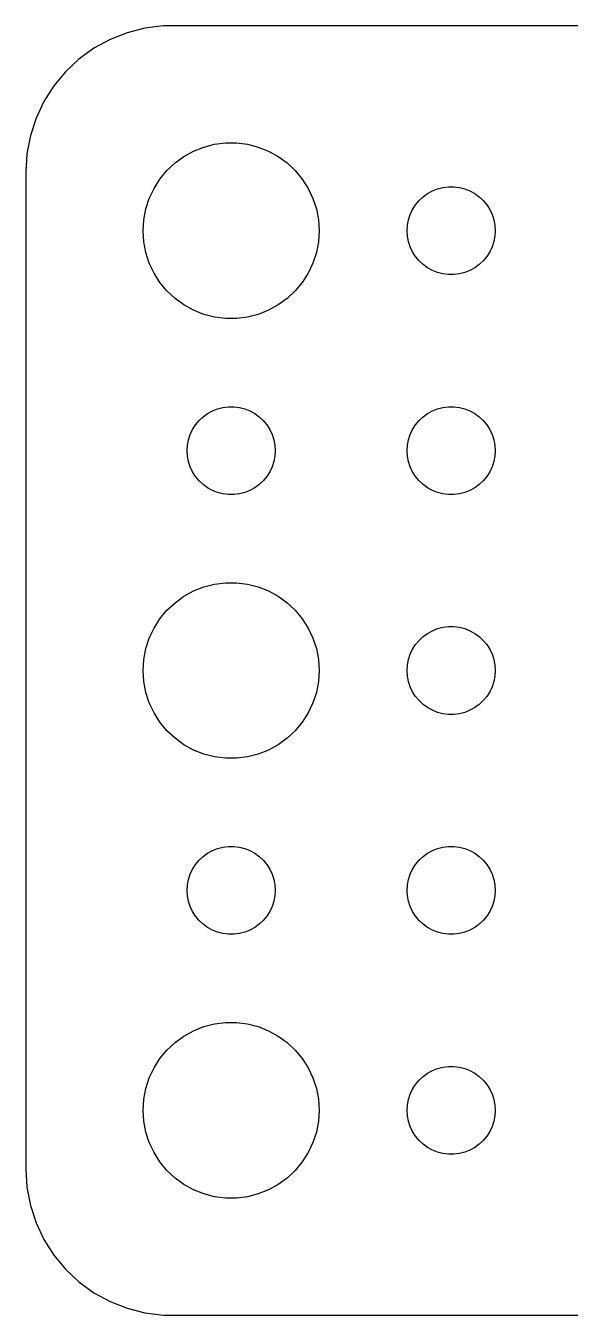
# Model space of a CAD drawing. Header units: metres. Extents: x -22 to 22, y 140 to 346.
# Drawn here: x -22 to -3.44, y 248.01 to 291.99 of the extents above; entities that cross this region are included whole.
import ezdxf

# ---------------------------------------------------------------- set-up
doc = ezdxf.new("R2010")
doc.units = ezdxf.units.M

msp = doc.modelspace()

# ---------------------------------------------------------------- linework, layer by layer
for p, q in [((-18.5451, 291.755), (-19.1289, 291.524)), ((-17.9369, 291.911), (-18.5451, 291.755)), ((-17.3139, 291.99), (-17.9369, 291.911)), ((17.3139, 291.99), (-17.3139, 291.99)), ((-19.6791, 291.222), (-20.1871, 290.853)), ((-19.1289, 291.524), (-19.6791, 291.222)), ((-20.1871, 290.853), (-20.6448, 290.423)), ((-20.6448, 290.423), (-21.0451, 289.939)), ((-21.0451, 289.939), (-21.3815, 289.409)), ((-21.3815, 289.409), (-21.6489, 288.841)), ((-21.6489, 288.841), (-21.8429, 288.243)), ((-21.8429, 288.243), (-21.9606, 287.627)), ((-16.6075, 287.533), (-16.2773, 287.714)), ((-16.2773, 287.714), (-15.927, 287.853)), ((-15.927, 287.853), (-15.5621, 287.947)), ((-15.5621, 287.947), (-15.1884, 287.994)), ((-15.1884, 287.994), (-14.8116, 287.994)), ((-14.8116, 287.994), (-14.4379, 287.947)), ((-14.4379, 287.947), (-14.0729, 287.853)), ((-14.0729, 287.853), (-13.7227, 287.714)), ((-13.7227, 287.714), (-13.3925, 287.533)), ((-21.9606, 287.627), (-22, 287)), ((-17.1869, 287.054), (-16.9123, 287.312)), ((-16.9123, 287.312), (-16.6075, 287.533)), ((-13.3925, 287.533), (-13.0877, 287.312)), ((-13.0877, 287.312), (-12.8131, 287.054)), ((-22, 287), (-22, 253)), ((-17.6289, 286.445), (-17.427, 286.763)), ((-17.427, 286.763), (-17.1869, 287.054)), ((-12.8131, 287.054), (-12.5729, 286.763)), ((-12.5729, 286.763), (-12.3711, 286.445)), ((-17.7893, 286.104), (-17.6289, 286.445)), ((-12.3711, 286.445), (-12.2107, 286.104)), ((-8.30373, 286.266), (-8.13866, 286.357)), ((-8.13866, 286.357), (-7.96352, 286.427)), ((-7.96352, 286.427), (-7.78107, 286.473)), ((-7.78107, 286.473), (-7.59418, 286.497)), ((-7.59418, 286.497), (-7.40581, 286.497)), ((-7.40581, 286.497), (-7.21892, 286.473)), ((-7.21892, 286.473), (-7.03647, 286.427)), ((-7.03647, 286.427), (-6.86133, 286.357)), ((-6.86133, 286.357), (-6.69626, 286.266)), ((-17.9057, 285.746), (-17.7893, 286.104)), ((-12.2107, 286.104), (-12.0942, 285.746)), ((-8.81445, 285.723), (-8.71352, 285.882)), ((-8.71352, 285.882), (-8.59344, 286.027)), ((-8.59344, 286.027), (-8.45613, 286.156)), ((-8.45613, 286.156), (-8.30373, 286.266)), ((-6.69626, 286.266), (-6.54385, 286.156)), ((-6.54385, 286.156), (-6.40654, 286.027)), ((-6.40654, 286.027), (-6.28647, 285.882)), ((-6.28647, 285.882), (-6.18553, 285.723)), ((-17.9763, 285.376), (-17.9057, 285.746)), ((-12.0942, 285.746), (-12.0237, 285.376)), ((-8.95287, 285.373), (-8.89465, 285.552)), ((-8.89465, 285.552), (-8.81445, 285.723)), ((-6.18553, 285.723), (-6.10533, 285.552)), ((-6.10533, 285.552), (-6.04712, 285.373)), ((-18, 285), (-17.9763, 285.376)), ((-17.9763, 284.624), (-18, 285)), ((-12.0237, 285.376), (-12, 285)), ((-12, 285), (-12.0237, 284.624)), ((-9, 285), (-8.98816, 285.188)), ((-8.98816, 284.812), (-9, 285)), ((-8.98816, 285.188), (-8.95287, 285.373)), ((-6.04712, 285.373), (-6.01183, 285.188)), ((-6.01183, 285.188), (-6, 285)), ((-6, 285), (-6.01183, 284.812)), ((-17.9057, 284.254), (-17.9763, 284.624)), ((-12.0237, 284.624), (-12.0942, 284.254)), ((-8.95287, 284.627), (-8.98816, 284.812)), ((-8.89465, 284.448), (-8.95287, 284.627)), ((-6.04712, 284.627), (-6.10533, 284.448)), ((-6.01183, 284.812), (-6.04712, 284.627)), ((-17.7893, 283.896), (-17.9057, 284.254)), ((-12.0942, 284.254), (-12.2107, 283.896)), ((-8.81445, 284.277), (-8.89465, 284.448)), ((-8.71352, 284.118), (-8.81445, 284.277)), ((-8.59344, 283.973), (-8.71352, 284.118)), ((-6.28647, 284.118), (-6.40654, 283.973)), ((-6.18553, 284.277), (-6.28647, 284.118)), ((-6.10533, 284.448), (-6.18553, 284.277)), ((-17.6289, 283.555), (-17.7893, 283.896)), ((-12.2107, 283.896), (-12.3711, 283.555)), ((-8.45613, 283.844), (-8.59344, 283.973)), ((-8.30373, 283.734), (-8.45613, 283.844)), ((-8.13866, 283.643), (-8.30373, 283.734)), ((-6.69626, 283.734), (-6.86133, 283.643)), ((-6.54385, 283.844), (-6.69626, 283.734)), ((-6.40654, 283.973), (-6.54385, 283.844)), ((-17.427, 283.237), (-17.6289, 283.555)), ((-17.1869, 282.946), (-17.427, 283.237)), ((-12.5729, 283.237), (-12.8131, 282.946)), ((-12.3711, 283.555), (-12.5729, 283.237)), ((-7.96352, 283.573), (-8.13866, 283.643)), ((-7.78107, 283.527), (-7.96352, 283.573)), ((-7.59418, 283.503), (-7.78107, 283.527)), ((-7.40581, 283.503), (-7.59418, 283.503)), ((-7.21892, 283.527), (-7.40581, 283.503)), ((-7.03647, 283.573), (-7.21892, 283.527)), ((-6.86133, 283.643), (-7.03647, 283.573)), ((-16.9123, 282.688), (-17.1869, 282.946)), ((-12.8131, 282.946), (-13.0877, 282.688)), ((-16.6075, 282.467), (-16.9123, 282.688)), ((-16.2773, 282.286), (-16.6075, 282.467)), ((-13.3925, 282.467), (-13.7227, 282.286)), ((-13.0877, 282.688), (-13.3925, 282.467)), ((-15.927, 282.147), (-16.2773, 282.286)), ((-15.5621, 282.053), (-15.927, 282.147)), ((-15.1884, 282.006), (-15.5621, 282.053)), ((-14.8116, 282.006), (-15.1884, 282.006)), ((-14.4379, 282.053), (-14.8116, 282.006)), ((-14.0729, 282.147), (-14.4379, 282.053)), ((-13.7227, 282.286), (-14.0729, 282.147)), ((-15.8037, 278.766), (-15.6387, 278.857)), ((-15.6387, 278.857), (-15.4635, 278.927)), ((-15.4635, 278.927), (-15.2811, 278.973)), ((-15.2811, 278.973), (-15.0942, 278.997)), ((-15.0942, 278.997), (-14.9058, 278.997)), ((-14.9058, 278.997), (-14.7189, 278.973)), ((-14.7189, 278.973), (-14.5365, 278.927)), ((-14.5365, 278.927), (-14.3613, 278.857)), ((-14.3613, 278.857), (-14.1963, 278.766)), ((-8.30373, 278.766), (-8.13866, 278.857)), ((-8.13866, 278.857), (-7.96352, 278.927)), ((-7.96352, 278.927), (-7.78107, 278.973)), ((-7.78107, 278.973), (-7.59418, 278.997)), ((-7.59418, 278.997), (-7.40581, 278.997)), ((-7.40581, 278.997), (-7.21892, 278.973)), ((-7.21892, 278.973), (-7.03647, 278.927)), ((-7.03647, 278.927), (-6.86133, 278.857)), ((-6.86133, 278.857), (-6.69626, 278.766)), ((-16.2135, 278.382), (-16.0934, 278.527)), ((-16.0934, 278.527), (-15.9561, 278.656)), ((-15.9561, 278.656), (-15.8037, 278.766)), ((-14.1963, 278.766), (-14.0439, 278.656)), ((-14.0439, 278.656), (-13.9065, 278.527)), ((-13.9065, 278.527), (-13.7865, 278.382)), ((-8.71352, 278.382), (-8.59344, 278.527)), ((-8.59344, 278.527), (-8.45613, 278.656)), ((-8.45613, 278.656), (-8.30373, 278.766)), ((-6.69626, 278.766), (-6.54385, 278.656)), ((-6.54385, 278.656), (-6.40654, 278.527)), ((-6.40654, 278.527), (-6.28647, 278.382)), ((-16.4529, 277.873), (-16.3947, 278.052)), ((-16.3947, 278.052), (-16.3145, 278.223)), ((-16.3145, 278.223), (-16.2135, 278.382)), ((-13.7865, 278.382), (-13.6855, 278.223)), ((-13.6855, 278.223), (-13.6053, 278.052)), ((-13.6053, 278.052), (-13.5471, 277.873)), ((-8.95287, 277.873), (-8.89465, 278.052)), ((-8.89465, 278.052), (-8.81445, 278.223)), ((-8.81445, 278.223), (-8.71352, 278.382)), ((-6.28647, 278.382), (-6.18553, 278.223)), ((-6.18553, 278.223), (-6.10533, 278.052)), ((-6.10533, 278.052), (-6.04712, 277.873)), ((-16.5, 277.5), (-16.4882, 277.688)), ((-16.4882, 277.688), (-16.4529, 277.873)), ((-13.5471, 277.873), (-13.5118, 277.688)), ((-13.5118, 277.688), (-13.5, 277.5)), ((-9, 277.5), (-8.98816, 277.688)), ((-8.98816, 277.688), (-8.95287, 277.873)), ((-6.04712, 277.873), (-6.01183, 277.688)), ((-6.01183, 277.688), (-6, 277.5)), ((-16.4882, 277.312), (-16.5, 277.5)), ((-16.4529, 277.127), (-16.4882, 277.312)), ((-16.3947, 276.948), (-16.4529, 277.127)), ((-13.5471, 277.127), (-13.6053, 276.948)), ((-13.5118, 277.312), (-13.5471, 277.127)), ((-13.5, 277.5), (-13.5118, 277.312)), ((-8.98816, 277.312), (-9, 277.5)), ((-8.95287, 277.127), (-8.98816, 277.312)), ((-8.89465, 276.948), (-8.95287, 277.127)), ((-6.04712, 277.127), (-6.10533, 276.948)), ((-6.01183, 277.312), (-6.04712, 277.127)), ((-6, 277.5), (-6.01183, 277.312)), ((-16.3145, 276.777), (-16.3947, 276.948)), ((-16.2135, 276.618), (-16.3145, 276.777)), ((-13.6855, 276.777), (-13.7865, 276.618)), ((-13.6053, 276.948), (-13.6855, 276.777)), ((-8.81445, 276.777), (-8.89465, 276.948)), ((-8.71352, 276.618), (-8.81445, 276.777)), ((-6.18553, 276.777), (-6.28647, 276.618)), ((-6.10533, 276.948), (-6.18553, 276.777)), ((-16.0934, 276.473), (-16.2135, 276.618)), ((-15.9561, 276.344), (-16.0934, 276.473)), ((-15.8037, 276.234), (-15.9561, 276.344)), ((-15.6387, 276.143), (-15.8037, 276.234)), ((-14.1963, 276.234), (-14.3613, 276.143)), ((-14.0439, 276.344), (-14.1963, 276.234)), ((-13.9065, 276.473), (-14.0439, 276.344)), ((-13.7865, 276.618), (-13.9065, 276.473)), ((-8.59344, 276.473), (-8.71352, 276.618)), ((-8.45613, 276.344), (-8.59344, 276.473)), ((-8.30373, 276.234), (-8.45613, 276.344)), ((-8.13866, 276.143), (-8.30373, 276.234)), ((-6.69626, 276.234), (-6.86133, 276.143)), ((-6.54385, 276.344), (-6.69626, 276.234)), ((-6.40654, 276.473), (-6.54385, 276.344)), ((-6.28647, 276.618), (-6.40654, 276.473)), ((-15.4635, 276.073), (-15.6387, 276.143)), ((-15.2811, 276.027), (-15.4635, 276.073)), ((-15.0942, 276.003), (-15.2811, 276.027)), ((-14.9058, 276.003), (-15.0942, 276.003)), ((-14.7189, 276.027), (-14.9058, 276.003)), ((-14.5365, 276.073), (-14.7189, 276.027)), ((-14.3613, 276.143), (-14.5365, 276.073)), ((-7.96352, 276.073), (-8.13866, 276.143)), ((-7.78107, 276.027), (-7.96352, 276.073)), ((-7.59418, 276.003), (-7.78107, 276.027)), ((-7.40581, 276.003), (-7.59418, 276.003)), ((-7.21892, 276.027), (-7.40581, 276.003)), ((-7.03647, 276.073), (-7.21892, 276.027)), ((-6.86133, 276.143), (-7.03647, 276.073)), ((-16.6075, 272.533), (-16.2773, 272.714)), ((-16.2773, 272.714), (-15.927, 272.853)), ((-15.927, 272.853), (-15.5621, 272.947)), ((-15.5621, 272.947), (-15.1884, 272.994)), ((-15.1884, 272.994), (-14.8116, 272.994)), ((-14.8116, 272.994), (-14.4379, 272.947)), ((-14.4379, 272.947), (-14.0729, 272.853)), ((-14.0729, 272.853), (-13.7227, 272.714)), ((-13.7227, 272.714), (-13.3925, 272.533)), ((-17.1869, 272.054), (-16.9123, 272.312)), ((-16.9123, 272.312), (-16.6075, 272.533)), ((-13.3925, 272.533), (-13.0877, 272.312)), ((-13.0877, 272.312), (-12.8131, 272.054)), ((-17.427, 271.763), (-17.1869, 272.054)), ((-12.8131, 272.054), (-12.5729, 271.763)), ((-17.7893, 271.104), (-17.6289, 271.445)), ((-17.6289, 271.445), (-17.427, 271.763)), ((-12.5729, 271.763), (-12.3711, 271.445)), ((-12.3711, 271.445), (-12.2107, 271.104)), ((-8.30373, 271.266), (-8.13866, 271.357)), ((-8.13866, 271.357), (-7.96352, 271.427)), ((-7.96352, 271.427), (-7.78107, 271.473)), ((-7.78107, 271.473), (-7.59418, 271.497)), ((-7.59418, 271.497), (-7.40581, 271.497)), ((-7.40581, 271.497), (-7.21892, 271.473)), ((-7.21892, 271.473), (-7.03647, 271.427)), ((-7.03647, 271.427), (-6.86133, 271.357)), ((-6.86133, 271.357), (-6.69626, 271.266)), ((-17.9057, 270.746), (-17.7893, 271.104)), ((-12.2107, 271.104), (-12.0942, 270.746)), ((-8.71352, 270.882), (-8.59344, 271.027)), ((-8.59344, 271.027), (-8.45613, 271.156)), ((-8.45613, 271.156), (-8.30373, 271.266)), ((-6.69626, 271.266), (-6.54385, 271.156)), ((-6.54385, 271.156), (-6.40654, 271.027)), ((-6.40654, 271.027), (-6.28647, 270.882)), ((-17.9763, 270.376), (-17.9057, 270.746)), ((-12.0942, 270.746), (-12.0237, 270.376)), ((-8.95287, 270.373), (-8.89465, 270.552)), ((-8.89465, 270.552), (-8.81445, 270.723)), ((-8.81445, 270.723), (-8.71352, 270.882)), ((-6.28647, 270.882), (-6.18553, 270.723)), ((-6.18553, 270.723), (-6.10533, 270.552)), ((-6.10533, 270.552), (-6.04712, 270.373)), ((-18, 270), (-17.9763, 270.376)), ((-12.0237, 270.376), (-12, 270)), ((-9, 270), (-8.98816, 270.188)), ((-8.98816, 270.188), (-8.95287, 270.373)), ((-6.04712, 270.373), (-6.01183, 270.188)), ((-6.01183, 270.188), (-6, 270)), ((-17.9763, 269.624), (-18, 270)), ((-17.9057, 269.254), (-17.9763, 269.624)), ((-12.0237, 269.624), (-12.0942, 269.254)), ((-12, 270), (-12.0237, 269.624)), ((-8.98816, 269.812), (-9, 270)), ((-8.95287, 269.627), (-8.98816, 269.812)), ((-8.89465, 269.448), (-8.95287, 269.627)), ((-6.04712, 269.627), (-6.10533, 269.448)), ((-6.01183, 269.812), (-6.04712, 269.627)), ((-6, 270), (-6.01183, 269.812)), ((-17.7893, 268.896), (-17.9057, 269.254)), ((-12.0942, 269.254), (-12.2107, 268.896)), ((-8.81445, 269.277), (-8.89465, 269.448)), ((-8.71352, 269.118), (-8.81445, 269.277)), ((-6.18553, 269.277), (-6.28647, 269.118)), ((-6.10533, 269.448), (-6.18553, 269.277)), ((-17.6289, 268.555), (-17.7893, 268.896)), ((-12.2107, 268.896), (-12.3711, 268.555)), ((-8.59344, 268.973), (-8.71352, 269.118)), ((-8.45613, 268.844), (-8.59344, 268.973)), ((-8.30373, 268.734), (-8.45613, 268.844)), ((-8.13866, 268.643), (-8.30373, 268.734)), ((-6.69626, 268.734), (-6.86133, 268.643)), ((-6.54385, 268.844), (-6.69626, 268.734)), ((-6.40654, 268.973), (-6.54385, 268.844)), ((-6.28647, 269.118), (-6.40654, 268.973)), ((-17.427, 268.237), (-17.6289, 268.555)), ((-12.3711, 268.555), (-12.5729, 268.237)), ((-7.96352, 268.573), (-8.13866, 268.643)), ((-7.78107, 268.527), (-7.96352, 268.573)), ((-7.59418, 268.503), (-7.78107, 268.527)), ((-7.40581, 268.503), (-7.59418, 268.503)), ((-7.21892, 268.527), (-7.40581, 268.503)), ((-7.03647, 268.573), (-7.21892, 268.527)), ((-6.86133, 268.643), (-7.03647, 268.573)), ((-17.1869, 267.946), (-17.427, 268.237)), ((-16.9123, 267.688), (-17.1869, 267.946)), ((-12.8131, 267.946), (-13.0877, 267.688)), ((-12.5729, 268.237), (-12.8131, 267.946)), ((-16.6075, 267.467), (-16.9123, 267.688)), ((-16.2773, 267.286), (-16.6075, 267.467)), ((-13.3925, 267.467), (-13.7227, 267.286)), ((-13.0877, 267.688), (-13.3925, 267.467)), ((-15.927, 267.147), (-16.2773, 267.286)), ((-15.5621, 267.053), (-15.927, 267.147)), ((-15.1884, 267.006), (-15.5621, 267.053)), ((-14.8116, 267.006), (-15.1884, 267.006)), ((-14.4379, 267.053), (-14.8116, 267.006)), ((-14.0729, 267.147), (-14.4379, 267.053)), ((-13.7227, 267.286), (-14.0729, 267.147)), ((-15.6387, 263.857), (-15.4635, 263.927)), ((-15.4635, 263.927), (-15.2811, 263.973)), ((-15.2811, 263.973), (-15.0942, 263.997)), ((-15.0942, 263.997), (-14.9058, 263.997)), ((-14.9058, 263.997), (-14.7189, 263.973)), ((-14.7189, 263.973), (-14.5365, 263.927)), ((-14.5365, 263.927), (-14.3613, 263.857)), ((-8.13866, 263.857), (-7.96352, 263.927)), ((-7.96352, 263.927), (-7.78107, 263.973)), ((-7.78107, 263.973), (-7.59418, 263.997)), ((-7.59418, 263.997), (-7.40581, 263.997)), ((-7.40581, 263.997), (-7.21892, 263.973)), ((-7.21892, 263.973), (-7.03647, 263.927)), ((-7.03647, 263.927), (-6.86133, 263.857)), ((-16.2135, 263.382), (-16.0934, 263.527)), ((-16.0934, 263.527), (-15.9561, 263.656)), ((-15.9561, 263.656), (-15.8037, 263.766)), ((-15.8037, 263.766), (-15.6387, 263.857)), ((-14.3613, 263.857), (-14.1963, 263.766)), ((-14.1963, 263.766), (-14.0439, 263.656)), ((-14.0439, 263.656), (-13.9065, 263.527)), ((-13.9065, 263.527), (-13.7865, 263.382)), ((-8.71352, 263.382), (-8.59344, 263.527)), ((-8.59344, 263.527), (-8.45613, 263.656)), ((-8.45613, 263.656), (-8.30373, 263.766)), ((-8.30373, 263.766), (-8.13866, 263.857)), ((-6.86133, 263.857), (-6.69626, 263.766)), ((-6.69626, 263.766), (-6.54385, 263.656)), ((-6.54385, 263.656), (-6.40654, 263.527)), ((-6.40654, 263.527), (-6.28647, 263.382)), ((-16.4529, 262.873), (-16.3947, 263.052)), ((-16.3947, 263.052), (-16.3145, 263.223)), ((-16.3145, 263.223), (-16.2135, 263.382)), ((-13.7865, 263.382), (-13.6855, 263.223)), ((-13.6855, 263.223), (-13.6053, 263.052)), ((-13.6053, 263.052), (-13.5471, 262.873)), ((-8.95287, 262.873), (-8.89465, 263.052)), ((-8.89465, 263.052), (-8.81445, 263.223)), ((-8.81445, 263.223), (-8.71352, 263.382)), ((-6.28647, 263.382), (-6.18553, 263.223)), ((-6.18553, 263.223), (-6.10533, 263.052)), ((-6.10533, 263.052), (-6.04712, 262.873)), ((-16.5, 262.5), (-16.4882, 262.688)), ((-16.4882, 262.688), (-16.4529, 262.873)), ((-13.5471, 262.873), (-13.5118, 262.688)), ((-13.5118, 262.688), (-13.5, 262.5)), ((-9, 262.5), (-8.98816, 262.688)), ((-8.98816, 262.688), (-8.95287, 262.873)), ((-6.04712, 262.873), (-6.01183, 262.688)), ((-6.01183, 262.688), (-6, 262.5)), ((-16.4882, 262.312), (-16.5, 262.5)), ((-16.4529, 262.127), (-16.4882, 262.312)), ((-16.3947, 261.948), (-16.4529, 262.127)), ((-13.5471, 262.127), (-13.6053, 261.948)), ((-13.5118, 262.312), (-13.5471, 262.127)), ((-13.5, 262.5), (-13.5118, 262.312)), ((-8.98816, 262.312), (-9, 262.5)), ((-8.95287, 262.127), (-8.98816, 262.312)), ((-8.89465, 261.948), (-8.95287, 262.127)), ((-6.04712, 262.127), (-6.10533, 261.948)), ((-6.01183, 262.312), (-6.04712, 262.127)), ((-6, 262.5), (-6.01183, 262.312)), ((-16.3145, 261.777), (-16.3947, 261.948)), ((-16.2135, 261.618), (-16.3145, 261.777)), ((-13.6855, 261.777), (-13.7865, 261.618)), ((-13.6053, 261.948), (-13.6855, 261.777)), ((-8.81445, 261.777), (-8.89465, 261.948)), ((-8.71352, 261.618), (-8.81445, 261.777)), ((-6.18553, 261.777), (-6.28647, 261.618)), ((-6.10533, 261.948), (-6.18553, 261.777)), ((-16.0934, 261.473), (-16.2135, 261.618)), ((-15.9561, 261.344), (-16.0934, 261.473)), ((-15.8037, 261.234), (-15.9561, 261.344)), ((-14.0439, 261.344), (-14.1963, 261.234)), ((-13.9065, 261.473), (-14.0439, 261.344)), ((-13.7865, 261.618), (-13.9065, 261.473)), ((-8.59344, 261.473), (-8.71352, 261.618)), ((-8.45613, 261.344), (-8.59344, 261.473)), ((-8.30373, 261.234), (-8.45613, 261.344)), ((-6.54385, 261.344), (-6.69626, 261.234)), ((-6.40654, 261.473), (-6.54385, 261.344)), ((-6.28647, 261.618), (-6.40654, 261.473)), ((-15.6387, 261.143), (-15.8037, 261.234)), ((-15.4635, 261.073), (-15.6387, 261.143)), ((-15.2811, 261.027), (-15.4635, 261.073)), ((-15.0942, 261.003), (-15.2811, 261.027)), ((-14.9058, 261.003), (-15.0942, 261.003)), ((-14.7189, 261.027), (-14.9058, 261.003)), ((-14.5365, 261.073), (-14.7189, 261.027)), ((-14.3613, 261.143), (-14.5365, 261.073)), ((-14.1963, 261.234), (-14.3613, 261.143)), ((-8.13866, 261.143), (-8.30373, 261.234)), ((-7.96352, 261.073), (-8.13866, 261.143)), ((-7.78107, 261.027), (-7.96352, 261.073)), ((-7.59418, 261.003), (-7.78107, 261.027)), ((-7.40581, 261.003), (-7.59418, 261.003)), ((-7.21892, 261.027), (-7.40581, 261.003)), ((-7.03647, 261.073), (-7.21892, 261.027)), ((-6.86133, 261.143), (-7.03647, 261.073)), ((-6.69626, 261.234), (-6.86133, 261.143)), ((-16.2773, 257.714), (-15.927, 257.853)), ((-15.927, 257.853), (-15.5621, 257.947)), ((-15.5621, 257.947), (-15.1884, 257.994)), ((-15.1884, 257.994), (-14.8116, 257.994)), ((-14.8116, 257.994), (-14.4379, 257.947)), ((-14.4379, 257.947), (-14.0729, 257.853)), ((-14.0729, 257.853), (-13.7227, 257.714)), ((-17.1869, 257.054), (-16.9123, 257.312)), ((-16.9123, 257.312), (-16.6075, 257.533)), ((-16.6075, 257.533), (-16.2773, 257.714)), ((-13.7227, 257.714), (-13.3925, 257.533)), ((-13.3925, 257.533), (-13.0877, 257.312)), ((-13.0877, 257.312), (-12.8131, 257.054)), ((-17.427, 256.763), (-17.1869, 257.054)), ((-12.8131, 257.054), (-12.5729, 256.763)), ((-17.7893, 256.104), (-17.6289, 256.445)), ((-17.6289, 256.445), (-17.427, 256.763)), ((-12.5729, 256.763), (-12.3711, 256.445)), ((-12.3711, 256.445), (-12.2107, 256.104)), ((-8.13866, 256.357), (-7.96352, 256.427)), ((-7.96352, 256.427), (-7.78107, 256.473)), ((-7.78107, 256.473), (-7.59418, 256.497)), ((-7.59418, 256.497), (-7.40581, 256.497)), ((-7.40581, 256.497), (-7.21892, 256.473)), ((-7.21892, 256.473), (-7.03647, 256.427)), ((-7.03647, 256.427), (-6.86133, 256.357)), ((-17.9057, 255.746), (-17.7893, 256.104)), ((-12.2107, 256.104), (-12.0942, 255.746)), ((-8.71352, 255.882), (-8.59344, 256.027)), ((-8.59344, 256.027), (-8.45613, 256.156)), ((-8.45613, 256.156), (-8.30373, 256.266)), ((-8.30373, 256.266), (-8.13866, 256.357)), ((-6.86133, 256.357), (-6.69626, 256.266)), ((-6.69626, 256.266), (-6.54385, 256.156)), ((-6.54385, 256.156), (-6.40654, 256.027)), ((-6.40654, 256.027), (-6.28647, 255.882)), ((-17.9763, 255.376), (-17.9057, 255.746)), ((-12.0942, 255.746), (-12.0237, 255.376)), ((-8.95287, 255.373), (-8.89465, 255.552)), ((-8.89465, 255.552), (-8.81445, 255.723)), ((-8.81445, 255.723), (-8.71352, 255.882)), ((-6.28647, 255.882), (-6.18553, 255.723)), ((-6.18553, 255.723), (-6.10533, 255.552)), ((-6.10533, 255.552), (-6.04712, 255.373)), ((-18, 255), (-17.9763, 255.376)), ((-12.0237, 255.376), (-12, 255)), ((-9, 255), (-8.98816, 255.188)), ((-8.98816, 255.188), (-8.95287, 255.373)), ((-6.04712, 255.373), (-6.01183, 255.188)), ((-6.01183, 255.188), (-6, 255)), ((-17.9763, 254.624), (-18, 255)), ((-12, 255), (-12.0237, 254.624)), ((-8.98816, 254.812), (-9, 255)), ((-8.95287, 254.627), (-8.98816, 254.812)), ((-6.01183, 254.812), (-6.04712, 254.627)), ((-6, 255), (-6.01183, 254.812)), ((-17.9057, 254.254), (-17.9763, 254.624)), ((-17.7893, 253.896), (-17.9057, 254.254)), ((-12.0942, 254.254), (-12.2107, 253.896)), ((-12.0237, 254.624), (-12.0942, 254.254)), ((-8.89465, 254.448), (-8.95287, 254.627)), ((-8.81445, 254.277), (-8.89465, 254.448)), ((-8.71352, 254.118), (-8.81445, 254.277)), ((-6.18553, 254.277), (-6.28647, 254.118)), ((-6.10533, 254.448), (-6.18553, 254.277)), ((-6.04712, 254.627), (-6.10533, 254.448)), ((-17.6289, 253.555), (-17.7893, 253.896)), ((-12.2107, 253.896), (-12.3711, 253.555)), ((-8.59344, 253.973), (-8.71352, 254.118)), ((-8.45613, 253.844), (-8.59344, 253.973)), ((-8.30373, 253.734), (-8.45613, 253.844)), ((-6.54385, 253.844), (-6.69626, 253.734)), ((-6.40654, 253.973), (-6.54385, 253.844)), ((-6.28647, 254.118), (-6.40654, 253.973)), ((-17.427, 253.237), (-17.6289, 253.555)), ((-12.3711, 253.555), (-12.5729, 253.237)), ((-8.13866, 253.643), (-8.30373, 253.734)), ((-7.96352, 253.573), (-8.13866, 253.643)), ((-7.78107, 253.527), (-7.96352, 253.573)), ((-7.59418, 253.503), (-7.78107, 253.527)), ((-7.40581, 253.503), (-7.59418, 253.503)), ((-7.21892, 253.527), (-7.40581, 253.503)), ((-7.03647, 253.573), (-7.21892, 253.527)), ((-6.86133, 253.643), (-7.03647, 253.573)), ((-6.69626, 253.734), (-6.86133, 253.643)), ((-22, 253), (-21.9606, 252.373)), ((-17.1869, 252.946), (-17.427, 253.237)), ((-16.9123, 252.688), (-17.1869, 252.946)), ((-12.8131, 252.946), (-13.0877, 252.688)), ((-12.5729, 253.237), (-12.8131, 252.946)), ((-16.6075, 252.467), (-16.9123, 252.688)), ((-16.2773, 252.286), (-16.6075, 252.467)), ((-13.3925, 252.467), (-13.7227, 252.286)), ((-13.0877, 252.688), (-13.3925, 252.467)), ((-21.9606, 252.373), (-21.8429, 251.757)), ((-15.927, 252.147), (-16.2773, 252.286)), ((-15.5621, 252.053), (-15.927, 252.147)), ((-15.1884, 252.006), (-15.5621, 252.053)), ((-14.8116, 252.006), (-15.1884, 252.006)), ((-14.4379, 252.053), (-14.8116, 252.006)), ((-14.0729, 252.147), (-14.4379, 252.053)), ((-13.7227, 252.286), (-14.0729, 252.147)), ((-21.8429, 251.757), (-21.6489, 251.159)), ((-21.6489, 251.159), (-21.3815, 250.591)), ((-21.3815, 250.591), (-21.0451, 250.061)), ((-21.0451, 250.061), (-20.6448, 249.577)), ((-20.6448, 249.577), (-20.1871, 249.147)), ((-20.1871, 249.147), (-19.6791, 248.778)), ((-19.6791, 248.778), (-19.1289, 248.476)), ((-19.1289, 248.476), (-18.5451, 248.245)), ((-18.5451, 248.245), (-17.9369, 248.089)), ((-17.9369, 248.089), (-17.3139, 248.01)), ((-17.3139, 248.01), (17.3139, 248.01))]:
    msp.add_line(p, q)

doc.saveas('drawing.dxf')
